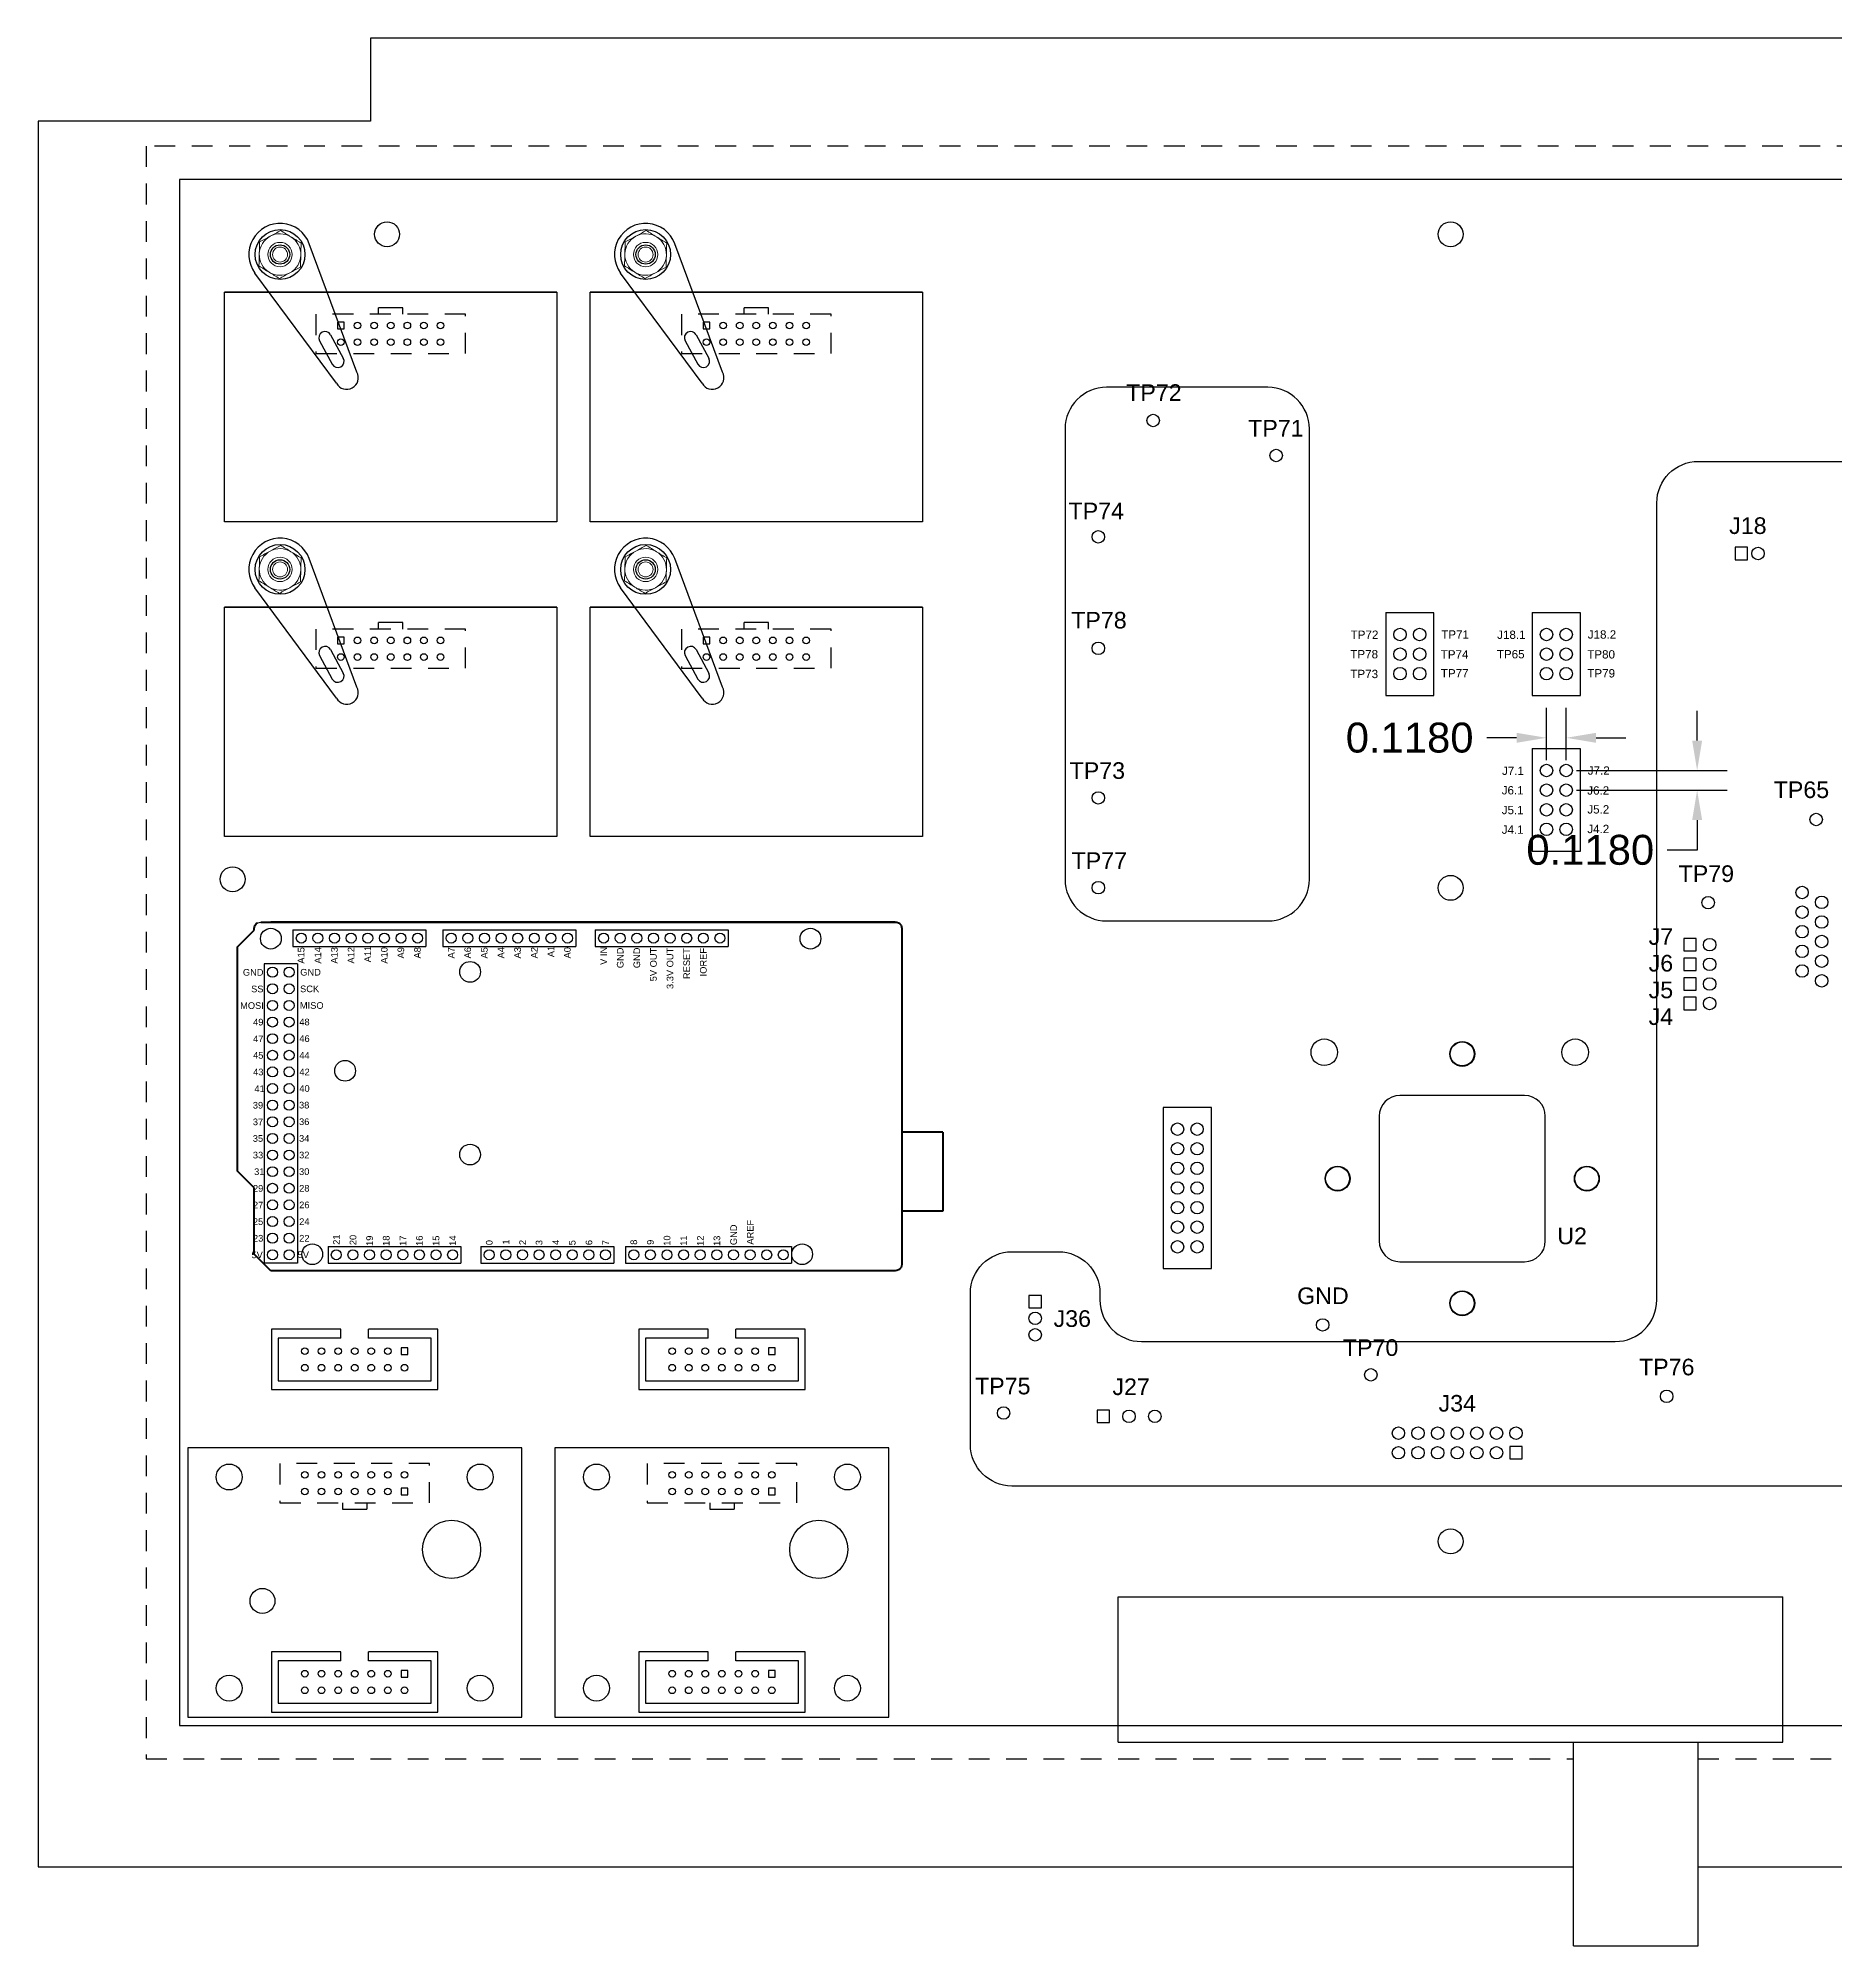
# Model space of a CAD drawing. Header units: inches. Extents: x 0.8 to 17.8, y 0.5 to 11.9.
# Drawn here: x 0.78 to 11.59, y 0.47 to 11.94 of the extents above; entities that cross this region are included whole.
import ezdxf

# ---------------------------------------------------------------- set-up
doc = ezdxf.new("R2010")
doc.units = ezdxf.units.IN
doc.header["$LTSCALE"] = 0.5
doc.header["$MEASUREMENT"] = 0
doc.linetypes.add('DASHED2', pattern=[0.375, 0.25, -0.125])
doc.linetypes.add('SLD-Solid', pattern=[0])
for name, color, linetype in [('1569', 3, 'Continuous'), ('1603', 4, 'Continuous'), ('Arduino', 2, 'Continuous'), ('Clamp', 4, 'Continuous'), ('Nail Deck', 31, 'Continuous'), ('PCB', 2, 'Continuous')]:
    doc.layers.add(name, color=color, linetype=linetype)
doc.styles.get("Standard").update_dxf_attribs({"font": 'arial.ttf'})
doc.dimstyles.get("Standard").update_dxf_attribs({"dimtxt": 0.18, "dimasz": 0.18, "dimexe": 0.18, "dimexo": 0.0625, "dimgap": 0.09, "dimtad": 0, "dimtih": 1, "dimtoh": 1, "dimdec": 4, "dimzin": 0, "dimdsep": 46, "dimtxsty": 'Standard', "dimcen": 0.09, "dimadec": 0, "dimazin": 0, "dimtfac": 1, "dimtdec": 4, "dimtofl": 0, "dimtmove": 0, "dimatfit": 3, "dimfxl": 1, "dimtolj": 1, "dimtzin": 0, "dimarcsym": 0})

# ---------------------------------------------------------------- blocks, each defined once
blk = doc.blocks.new('*D1')
at = {"layer": 'Defpoints', "color": 0, "transparency": 16777216}
for p in [(9.972, 7.537), (9.972, 7.419), (10.76, 7.419)]:
    blk.add_point(p, dxfattribs=at)
at = {"layer": 'PCB', "color": 0, "lineweight": -2, "transparency": 16777216}
for p, q in [((10.76, 7.717), (10.76, 7.897)), ((10.034, 7.537), (10.94, 7.537)), ((10.034, 7.419), (10.94, 7.419)), ((10.76, 7.239), (10.76, 7.059)), ((10.76, 7.059), (10.58, 7.059))]:
    blk.add_line(p, q, dxfattribs=at)
at = {"layer": 'PCB', "color": 0, "transparency": 16777216}
for points in [[(10.73, 7.717), (10.79, 7.717), (10.76, 7.537)], [(10.73, 7.239), (10.79, 7.239), (10.76, 7.419)]]:
    blk.add_solid(points, dxfattribs=at)
at = {"layer": 'PCB', "color": 0, "transparency": 16777216, "insert": (10.117, 7.059), "char_height": 0.18, "attachment_point": 5}
blk.add_mtext('\\A1;0.1180', dxfattribs=at)
blk = doc.blocks.new('*D2')
at = {"layer": 'Defpoints', "color": 0, "transparency": 16777216}
for p in [(9.854, 7.734), (9.854, 7.537), (9.972, 7.537)]:
    blk.add_point(p, dxfattribs=at)
at = {"layer": 'PCB', "color": 0, "lineweight": -2, "transparency": 16777216}
for p, q in [((9.854, 7.599), (9.854, 7.914)), ((9.972, 7.599), (9.972, 7.914)), ((9.674, 7.734), (9.494, 7.734)), ((10.152, 7.734), (10.332, 7.734))]:
    blk.add_line(p, q, dxfattribs=at)
at = {"layer": 'PCB', "color": 0, "transparency": 16777216}
for points in [[(9.674, 7.764), (9.674, 7.704), (9.854, 7.734)], [(10.152, 7.764), (10.152, 7.704), (9.972, 7.734)]]:
    blk.add_solid(points, dxfattribs=at)
at = {"layer": 'PCB', "color": 0, "transparency": 16777216, "insert": (9.03, 7.734), "char_height": 0.18, "attachment_point": 5}
blk.add_mtext('\\A1;0.1180', dxfattribs=at)

msp = doc.modelspace()

# ---------------------------------------------------------------- linework, layer by layer
at = {"layer": '1569'}
for p, q in [((3.89824, 10.4138), (1.89824, 10.4138)), ((1.89824, 9.0338), (1.89824, 10.4138)), ((1.89824, 10.4138), (3.89824, 10.4138)), ((3.89824, 10.4138), (3.89824, 9.0338)), ((6.09824, 10.4138), (4.09824, 10.4138)), ((4.09824, 9.0338), (4.09824, 10.4138)), ((4.09824, 10.4138), (6.09824, 10.4138)), ((6.09824, 10.4138), (6.09824, 9.0338)), ((3.89824, 9.0338), (1.89824, 9.0338)), ((6.09824, 9.0338), (4.09824, 9.0338)), ((3.89824, 8.51989), (1.89824, 8.51989)), ((1.89824, 7.13989), (1.89824, 8.51989)), ((1.89824, 8.51989), (3.89824, 8.51989)), ((3.89824, 8.51989), (3.89824, 7.13989)), ((6.09824, 8.51989), (4.09824, 8.51989)), ((4.09824, 7.13989), (4.09824, 8.51989)), ((4.09824, 8.51989), (6.09824, 8.51989)), ((6.09824, 8.51989), (6.09824, 7.13989)), ((3.89824, 7.13989), (1.89824, 7.13989)), ((6.09824, 7.13989), (4.09824, 7.13989))]:
    msp.add_line(p, q, dxfattribs=at)
at = {"layer": '1603'}
for p, q in [((3.68639, 3.46244), (1.67639, 3.46244)), ((1.67639, 3.46244), (1.67639, 1.84244)), ((3.68639, 1.84244), (3.68639, 3.46244)), ((5.89639, 3.46244), (3.88639, 3.46244)), ((3.88639, 3.46244), (3.88639, 1.84244)), ((5.89639, 1.84244), (5.89639, 3.46244)), ((2.59839, 2.23544), (2.18139, 2.23544)), ((2.18139, 2.23544), (2.18139, 1.87344)), ((2.59839, 2.18244), (2.22139, 2.18244)), ((2.22139, 2.18244), (2.22139, 1.92644)), ((2.59839, 2.18244), (2.59839, 2.23544)), ((2.76439, 2.18244), (2.76439, 2.23544)), ((3.18139, 2.23544), (2.76439, 2.23544)), ((3.14139, 2.18244), (2.76439, 2.18244)), ((3.14139, 1.92644), (3.14139, 2.18244)), ((3.18139, 1.87344), (3.18139, 2.23544)), ((4.80839, 2.23544), (4.39139, 2.23544)), ((4.39139, 2.23544), (4.39139, 1.87344)), ((4.80839, 2.18244), (4.43139, 2.18244)), ((4.43139, 2.18244), (4.43139, 1.92644)), ((4.80839, 2.18244), (4.80839, 2.23544)), ((4.97439, 2.18244), (4.97439, 2.23544)), ((5.39139, 2.23544), (4.97439, 2.23544)), ((5.35139, 2.18244), (4.97439, 2.18244)), ((5.35139, 1.92644), (5.35139, 2.18244)), ((5.39139, 1.87344), (5.39139, 2.23544)), ((2.96139, 2.12444), (2.96139, 2.08444)), ((3.00139, 2.12444), (2.96139, 2.12444)), ((2.96139, 2.08444), (3.00139, 2.08444)), ((3.00139, 2.08444), (3.00139, 2.12444)), ((5.17139, 2.12444), (5.17139, 2.08444)), ((5.21139, 2.12444), (5.17139, 2.12444)), ((5.17139, 2.08444), (5.21139, 2.08444)), ((5.21139, 2.08444), (5.21139, 2.12444)), ((1.67639, 1.84244), (3.68639, 1.84244)), ((2.18139, 1.87344), (3.18139, 1.87344)), ((2.22139, 1.92644), (3.14139, 1.92644)), ((3.88639, 1.84244), (5.89639, 1.84244)), ((4.39139, 1.87344), (5.39139, 1.87344)), ((4.43139, 1.92644), (5.35139, 1.92644))]:
    msp.add_line(p, q, dxfattribs=at)
for centre in [(2.38139, 2.10444), (2.48139, 2.10444), (2.58139, 2.10444), (2.68139, 2.10444), (2.78139, 2.10444), (2.88139, 2.10444), (4.59139, 2.10444), (4.69139, 2.10444), (4.79139, 2.10444), (4.89139, 2.10444), (4.99139, 2.10444), (5.09139, 2.10444), (2.38139, 2.00444), (2.48139, 2.00444), (2.58139, 2.00444), (2.68139, 2.00444), (2.78139, 2.00444), (2.88139, 2.00444), (2.98139, 2.00444), (4.59139, 2.00444), (4.69139, 2.00444), (4.79139, 2.00444), (4.89139, 2.00444), (4.99139, 2.00444), (5.09139, 2.00444), (5.19139, 2.00444)]:
    msp.add_circle(centre, 0.02, dxfattribs=at)
at = {"layer": 'Arduino', "color": 254, "true_color": 0xddb3d4}
for p, q in [((2.09625, 6.62099), (2.11624, 6.62599)), ((2.31003, 6.57928), (2.31003, 6.47928)), ((2.31003, 6.57928), (2.31003, 6.47928)), ((2.31003, 6.57928), (3.11003, 6.57928)), ((3.11003, 6.57928), (3.11003, 6.47928)), ((3.21253, 6.57928), (3.21253, 6.47928)), ((3.21253, 6.57928), (3.21253, 6.47928)), ((3.21253, 6.57928), (4.01253, 6.57928)), ((4.01253, 6.57928), (4.01253, 6.47928)), ((4.12953, 6.57928), (4.12953, 6.47928)), ((4.12953, 6.57928), (4.92953, 6.57928)), ((4.92953, 6.57928), (4.92953, 6.47928)), ((2.31003, 6.47928), (3.11003, 6.47928)), ((3.21253, 6.47928), (4.01253, 6.47928)), ((4.12953, 6.47928), (4.92953, 6.47928)), ((2.33682, 6.37428), (2.13682, 6.37428)), ((2.13682, 6.37428), (2.13682, 4.57428)), ((2.33682, 6.37428), (2.33682, 4.57428)), ((2.13682, 4.67428), (2.13682, 4.57428)), ((2.52082, 4.67428), (2.52082, 4.57428)), ((2.52082, 4.67428), (3.32082, 4.67428)), ((3.32082, 4.67428), (3.32082, 4.57428)), ((3.44082, 4.67428), (3.44082, 4.57428)), ((3.44082, 4.67428), (4.24082, 4.67428)), ((4.24082, 4.67428), (4.24082, 4.57428)), ((4.31082, 4.67428), (5.31082, 4.67428)), ((4.31082, 4.67428), (4.31082, 4.57428)), ((5.31082, 4.67428), (5.31082, 4.57428)), ((2.33682, 4.57428), (2.13682, 4.57428)), ((2.52082, 4.57428), (3.32082, 4.57428)), ((3.44082, 4.57428), (4.24082, 4.57428)), ((4.31082, 4.57428), (5.31082, 4.57428))]:
    msp.add_line(p, q, dxfattribs=at)
at = {"layer": 'Arduino', "color": 254, "lineweight": 158, "true_color": 0xddb3d4}
for points in [[(1.97712, 6.47604), (2.07709, 6.57601)], [(2.07709, 6.58684), (2.07792, 6.59683)], [(2.07709, 6.57601), (2.07709, 6.58684)], [(2.07792, 6.59683), (2.08208, 6.606)], [(2.08208, 6.606), (2.08792, 6.61433)], [(2.08792, 6.61433), (2.09625, 6.62099)], [(2.11624, 6.62599), (5.93488, 6.62599)], [(5.93488, 6.62599), (2.17705, 6.62599)], [(5.93488, 6.62599), (5.94488, 6.62432)], [(5.94488, 6.62432), (5.95404, 6.62099)], [(5.95404, 6.62099), (5.96237, 6.61433)], [(5.96237, 6.61433), (5.96904, 6.606)], [(5.96904, 6.606), (5.97237, 6.59683)], [(5.97237, 6.59683), (5.97403, 6.58684)], [(5.97403, 6.58684), (5.97403, 4.88757)], [(1.97712, 5.12736), (1.97712, 6.47604)], [(6.22103, 5.36257), (5.97403, 5.36257)], [(6.22103, 5.36257), (6.22103, 4.88757)], [(2.07709, 5.02739), (1.97712, 5.12736)], [(2.07709, 4.62753), (2.07709, 5.02739)], [(5.97403, 4.88757), (5.97403, 4.56756)], [(6.22103, 4.88757), (5.97403, 4.88757)], [(2.17705, 4.52757), (2.07709, 4.62753)], [(5.93488, 4.52757), (2.17705, 4.52757)], [(5.94488, 4.52924), (5.93488, 4.52757)], [(5.95404, 4.5334), (5.94488, 4.52924)], [(5.96237, 4.53923), (5.95404, 4.5334)], [(5.96904, 4.54756), (5.96237, 4.53923)], [(5.97237, 4.55673), (5.96904, 4.54756)], [(5.97403, 4.56756), (5.97237, 4.55673)]]:
    msp.add_lwpolyline(points, dxfattribs=at)
at = {"layer": 'Arduino', "color": 254, "true_color": 0xddb3d4}
for centre, radius in [((2.17685, 6.52601), 0.0625), ((2.36003, 6.52928), 0.03), ((2.46003, 6.52928), 0.03), ((2.56003, 6.52928), 0.03), ((2.66003, 6.52928), 0.03), ((2.76003, 6.52928), 0.03), ((2.86003, 6.52928), 0.03), ((2.96003, 6.52928), 0.03), ((3.06003, 6.52928), 0.03), ((3.26253, 6.52928), 0.03), ((3.36253, 6.52928), 0.03), ((3.46253, 6.52928), 0.03), ((3.56253, 6.52928), 0.03), ((3.66253, 6.52928), 0.03), ((3.76253, 6.52928), 0.03), ((3.86253, 6.52928), 0.03), ((3.96253, 6.52928), 0.03), ((4.17953, 6.52928), 0.03), ((4.27953, 6.52928), 0.03), ((4.37953, 6.52928), 0.03), ((4.47953, 6.52928), 0.03), ((4.57953, 6.52928), 0.03), ((4.67953, 6.52928), 0.03), ((4.77953, 6.52928), 0.03), ((4.87953, 6.52928), 0.03), ((5.42417, 6.52577), 0.0625), ((2.18682, 6.32428), 0.03), ((2.28682, 6.32428), 0.03), ((3.37596, 6.32602), 0.0625), ((2.18682, 6.22428), 0.03), ((2.28682, 6.22428), 0.03), ((2.18682, 6.12428), 0.03), ((2.28682, 6.12428), 0.03), ((2.18682, 6.02428), 0.03), ((2.28682, 6.02428), 0.03), ((2.18682, 5.92428), 0.03), ((2.18682, 5.82428), 0.03), ((2.28682, 5.92428), 0.03), ((2.28682, 5.82428), 0.03), ((2.18682, 5.72428), 0.03), ((2.28682, 5.72428), 0.03), ((2.6239, 5.73112), 0.0625), ((2.18682, 5.62428), 0.03), ((2.28682, 5.62428), 0.03), ((2.18682, 5.52428), 0.03), ((2.28682, 5.52428), 0.03), ((2.18682, 5.42428), 0.03), ((2.28682, 5.42428), 0.03), ((2.18682, 5.32428), 0.03), ((2.28682, 5.32428), 0.03), ((3.37579, 5.227), 0.0625), ((2.18682, 5.22428), 0.03), ((2.28682, 5.22428), 0.03), ((2.18682, 5.12428), 0.03), ((2.18682, 5.02428), 0.03), ((2.28682, 5.12428), 0.03), ((2.28682, 5.02428), 0.03), ((2.18682, 4.92428), 0.03), ((2.28682, 4.92428), 0.03), ((2.18682, 4.82428), 0.03), ((2.28682, 4.82428), 0.03), ((2.18682, 4.72428), 0.03), ((2.28682, 4.72428), 0.03), ((2.18682, 4.62428), 0.03), ((2.28682, 4.62428), 0.03), ((2.42613, 4.62734), 0.0625), ((2.57082, 4.62428), 0.03), ((2.67082, 4.62428), 0.03), ((2.77082, 4.62428), 0.03), ((2.87082, 4.62428), 0.03), ((2.97082, 4.62428), 0.03), ((3.07082, 4.62428), 0.03), ((3.17082, 4.62428), 0.03), ((3.27082, 4.62428), 0.03), ((3.49082, 4.62428), 0.03), ((3.59082, 4.62428), 0.03), ((3.69082, 4.62428), 0.03), ((3.79082, 4.62428), 0.03), ((3.89082, 4.62428), 0.03), ((3.99082, 4.62428), 0.03), ((4.09082, 4.62428), 0.03), ((4.19082, 4.62428), 0.03), ((4.36082, 4.62428), 0.03), ((4.46082, 4.62428), 0.03), ((4.56082, 4.62428), 0.03), ((4.66082, 4.62428), 0.03), ((4.76082, 4.62428), 0.03), ((4.86082, 4.62428), 0.03), ((4.96082, 4.62428), 0.03), ((5.06082, 4.62428), 0.03), ((5.16082, 4.62428), 0.03), ((5.26082, 4.62428), 0.03), ((5.37412, 4.6274), 0.0625)]:
    msp.add_circle(centre, radius, dxfattribs=at)
at = {"layer": 'Clamp'}
for p, q in [((2.69493, 9.93339), (2.40792, 10.70616)), ((4.89493, 9.93339), (4.60792, 10.70616)), ((2.57182, 9.86671), (2.08143, 10.52934)), ((4.77182, 9.86671), (4.28143, 10.52934)), ((2.46995, 10.12201), (2.54615, 9.98132)), ((2.53678, 10.1582), (2.61298, 10.01751)), ((4.66995, 10.12201), (4.74615, 9.98132)), ((4.73678, 10.1582), (4.81298, 10.01751)), ((2.69493, 8.03947), (2.40792, 8.81224)), ((4.89493, 8.03947), (4.60792, 8.81224)), ((2.57182, 7.9728), (2.08143, 8.63542)), ((4.77182, 7.9728), (4.28143, 8.63542)), ((2.53678, 8.26429), (2.61298, 8.1236)), ((4.73678, 8.26429), (4.81298, 8.1236)), ((2.46995, 8.22809), (2.54615, 8.0874)), ((4.66995, 8.22809), (4.74615, 8.0874))]:
    msp.add_line(p, q, dxfattribs=at)
for centre in [(2.23215, 10.64088), (4.43215, 10.64088), (2.23215, 8.74696), (4.43215, 8.74696)]:
    msp.add_circle(centre, 0.15, dxfattribs=at)
at = {"layer": 'Clamp', "linetype": 'SLD-Solid', "lineweight": 0}
for centre, radius in [((2.23215, 10.64088), 0.07337), ((2.23215, 10.64088), 0.04518), ((4.43215, 10.64088), 0.07337), ((4.43215, 10.64088), 0.04518), ((2.23215, 8.74696), 0.07337), ((2.23215, 8.74696), 0.04518), ((4.43215, 8.74696), 0.07337), ((4.43215, 8.74696), 0.04518)]:
    msp.add_circle(centre, radius, dxfattribs=at)
at = {"layer": 'Clamp'}
for centre, radius, start, end in [((2.23215, 10.64088), 0.1875, 20.375188, 216.504157), ((4.43215, 10.64088), 0.1875, 20.375188, 216.504157), ((2.50336, 10.1401), 0.038, 28.439672, 208.439672), ((4.70336, 10.1401), 0.038, 28.439672, 208.439672), ((2.57956, 9.99941), 0.038, 208.439672, 28.439672), ((4.77956, 9.99941), 0.038, 208.439672, 28.439672), ((2.63338, 9.90005), 0.07, 208.439672, 28.439672), ((4.83338, 9.90005), 0.07, 208.439672, 28.439672), ((2.23215, 8.74696), 0.1875, 20.375188, 216.504157), ((4.43215, 8.74696), 0.1875, 20.375188, 216.504157), ((2.50336, 8.24619), 0.038, 28.439672, 208.439672), ((4.70336, 8.24619), 0.038, 28.439672, 208.439672), ((2.57956, 8.1055), 0.038, 208.439672, 28.439672), ((2.63338, 8.00614), 0.07, 208.439672, 28.439672), ((4.77956, 8.1055), 0.038, 208.439672, 28.439672), ((4.83338, 8.00614), 0.07, 208.439672, 28.439672)]:
    msp.add_arc(centre, radius, start, end, dxfattribs=at)
at = {"layer": 'Clamp', "linetype": 'SLD-Solid', "lineweight": 0}
for centre, start, end in [((2.23215, 10.64088), 118.439672, 178.439672), ((2.23215, 10.64088), 58.439672, 118.439672), ((2.23215, 10.64088), 358.439672, 58.439672), ((4.43215, 10.64088), 118.439672, 178.439672), ((4.43215, 10.64088), 58.439672, 118.439672), ((4.43215, 10.64088), 358.439672, 58.439672), ((2.23215, 10.64088), 178.439672, 238.439672), ((2.23215, 10.64088), 298.439672, 358.439672), ((4.43215, 10.64088), 178.439672, 238.439672), ((4.43215, 10.64088), 298.439672, 358.439672), ((2.23215, 10.64088), 238.439672, 298.439672), ((4.43215, 10.64088), 238.439672, 298.439672), ((2.23215, 8.74696), 118.439672, 178.439672), ((2.23215, 8.74696), 58.439672, 118.439672), ((2.23215, 8.74696), 358.439672, 58.439672), ((4.43215, 8.74696), 118.439672, 178.439672), ((4.43215, 8.74696), 58.439672, 118.439672), ((4.43215, 8.74696), 358.439672, 58.439672), ((2.23215, 8.74696), 178.439672, 238.439672), ((2.23215, 8.74696), 298.439672, 358.439672), ((4.43215, 8.74696), 178.439672, 238.439672), ((4.43215, 8.74696), 298.439672, 358.439672), ((2.23215, 8.74696), 238.439672, 298.439672), ((4.43215, 8.74696), 238.439672, 298.439672)]:
    msp.add_arc(centre, 0.125, start, end, dxfattribs=at)
for points in [[(2.1072, 10.64428), (2.10752, 10.6563), (2.10785, 10.66839), (2.10851, 10.69258), (2.10884, 10.70454), (2.10916, 10.71642)], [(2.17262, 10.75079), (2.16201, 10.74504), (2.15138, 10.73929), (2.1301, 10.72776), (2.11953, 10.72204), (2.10916, 10.71642)], [(2.23608, 10.78516), (2.22565, 10.77951), (2.21503, 10.77376), (2.19384, 10.76229), (2.18324, 10.75654), (2.17262, 10.75079)], [(2.29757, 10.74739), (2.30782, 10.7411), (2.31812, 10.73476), (2.33874, 10.7221), (2.34894, 10.71583), (2.35907, 10.70961)], [(4.3072, 10.64428), (4.30752, 10.6563), (4.30785, 10.66839), (4.30851, 10.69258), (4.30884, 10.70454), (4.30916, 10.71642)], [(4.37262, 10.75079), (4.36201, 10.74504), (4.35138, 10.73929), (4.3301, 10.72776), (4.31953, 10.72204), (4.30916, 10.71642)], [(4.43608, 10.78516), (4.42565, 10.77951), (4.41503, 10.77376), (4.39384, 10.76229), (4.38324, 10.75654), (4.37262, 10.75079)], [(4.49757, 10.74739), (4.50782, 10.7411), (4.51812, 10.73476), (4.53874, 10.7221), (4.54894, 10.71583), (4.55907, 10.70961)], [(2.16672, 10.53437), (2.15648, 10.54066), (2.14617, 10.54699), (2.12555, 10.55965), (2.11535, 10.56592), (2.10523, 10.57214)], [(2.35514, 10.56533), (2.3447, 10.55968), (2.33409, 10.55393), (2.3129, 10.54246), (2.3023, 10.53671), (2.29168, 10.53096)], [(2.3571, 10.63747), (2.35678, 10.62546), (2.35645, 10.61336), (2.35579, 10.58917), (2.35546, 10.57721), (2.35514, 10.56533)], [(4.36672, 10.53437), (4.35648, 10.54066), (4.34617, 10.54699), (4.32555, 10.55965), (4.31535, 10.56592), (4.30523, 10.57214)], [(4.55514, 10.56533), (4.5447, 10.55968), (4.53409, 10.55393), (4.5129, 10.54246), (4.5023, 10.53671), (4.49168, 10.53096)], [(4.5571, 10.63747), (4.55678, 10.62546), (4.55645, 10.61336), (4.55579, 10.58917), (4.55546, 10.57721), (4.55514, 10.56533)], [(2.29168, 10.53096), (2.28106, 10.52521), (2.27044, 10.51946), (2.24916, 10.50793), (2.23859, 10.50221), (2.22822, 10.49659)], [(4.49168, 10.53096), (4.48106, 10.52521), (4.47044, 10.51946), (4.44916, 10.50793), (4.43859, 10.50221), (4.42822, 10.49659)], [(2.17262, 8.85688), (2.16201, 8.85113), (2.15138, 8.84537), (2.1301, 8.83385), (2.11953, 8.82813), (2.10916, 8.82251)], [(2.23608, 8.89125), (2.22565, 8.8856), (2.21503, 8.87985), (2.19384, 8.86837), (2.18324, 8.86263), (2.17262, 8.85688)], [(2.29757, 8.85347), (2.30782, 8.84718), (2.31812, 8.84085), (2.33874, 8.82819), (2.34894, 8.82192), (2.35907, 8.8157)], [(4.37262, 8.85688), (4.36201, 8.85113), (4.35138, 8.84537), (4.3301, 8.83385), (4.31953, 8.82813), (4.30916, 8.82251)], [(4.43608, 8.89125), (4.42565, 8.8856), (4.41503, 8.87985), (4.39384, 8.86837), (4.38324, 8.86263), (4.37262, 8.85688)], [(4.49757, 8.85347), (4.50782, 8.84718), (4.51812, 8.84085), (4.53874, 8.82819), (4.54894, 8.82192), (4.55907, 8.8157)], [(2.1072, 8.75037), (2.10752, 8.76238), (2.10785, 8.77448), (2.10851, 8.79867), (2.10884, 8.81063), (2.10916, 8.82251)], [(2.3571, 8.74356), (2.35678, 8.73154), (2.35645, 8.71945), (2.35579, 8.69526), (2.35546, 8.6833), (2.35514, 8.67142)], [(4.3072, 8.75037), (4.30752, 8.76238), (4.30785, 8.77448), (4.30851, 8.79867), (4.30884, 8.81063), (4.30916, 8.82251)], [(4.5571, 8.74356), (4.55678, 8.73154), (4.55645, 8.71945), (4.55579, 8.69526), (4.55546, 8.6833), (4.55514, 8.67142)], [(2.16672, 8.64045), (2.15648, 8.64674), (2.14617, 8.65308), (2.12555, 8.66574), (2.11535, 8.67201), (2.10523, 8.67823)], [(2.29168, 8.63705), (2.28106, 8.6313), (2.27044, 8.62555), (2.24916, 8.61402), (2.23859, 8.6083), (2.22822, 8.60268)], [(2.35514, 8.67142), (2.3447, 8.66577), (2.33409, 8.66002), (2.3129, 8.64854), (2.3023, 8.6428), (2.29168, 8.63705)], [(4.36672, 8.64045), (4.35648, 8.64674), (4.34617, 8.65308), (4.32555, 8.66574), (4.31535, 8.67201), (4.30523, 8.67823)], [(4.49168, 8.63705), (4.48106, 8.6313), (4.47044, 8.62555), (4.44916, 8.61402), (4.43859, 8.6083), (4.42822, 8.60268)], [(4.55514, 8.67142), (4.5447, 8.66577), (4.53409, 8.66002), (4.5129, 8.64854), (4.5023, 8.6428), (4.49168, 8.63705)]]:
    msp.add_open_spline(points, degree=3, knots=[0, 0, 0, 0, 0.5, 0.5, 1, 1, 1, 1], dxfattribs=at)
for points in [[(2.23608, 10.78516), (2.25643, 10.77266), (2.27691, 10.76008), (2.29757, 10.74739)], [(2.35907, 10.70961), (2.35842, 10.68574), (2.35776, 10.66172), (2.3571, 10.63747)], [(4.43608, 10.78516), (4.45643, 10.77266), (4.47691, 10.76008), (4.49757, 10.74739)], [(4.55907, 10.70961), (4.55842, 10.68574), (4.55776, 10.66172), (4.5571, 10.63747)], [(2.10523, 10.57214), (2.10588, 10.59602), (2.10653, 10.62004), (2.1072, 10.64428)], [(4.30523, 10.57214), (4.30588, 10.59602), (4.30653, 10.62004), (4.3072, 10.64428)], [(2.22822, 10.49659), (2.20786, 10.5091), (2.18739, 10.52167), (2.16672, 10.53437)], [(4.42822, 10.49659), (4.40786, 10.5091), (4.38739, 10.52167), (4.36672, 10.53437)], [(2.23608, 8.89125), (2.25643, 8.87875), (2.27691, 8.86617), (2.29757, 8.85347)], [(4.43608, 8.89125), (4.45643, 8.87875), (4.47691, 8.86617), (4.49757, 8.85347)], [(2.10523, 8.67823), (2.10588, 8.7021), (2.10653, 8.72612), (2.1072, 8.75037)], [(2.35907, 8.8157), (2.35842, 8.79182), (2.35776, 8.7678), (2.3571, 8.74356)], [(4.30523, 8.67823), (4.30588, 8.7021), (4.30653, 8.72612), (4.3072, 8.75037)], [(4.55907, 8.8157), (4.55842, 8.79182), (4.55776, 8.7678), (4.5571, 8.74356)], [(2.22822, 8.60268), (2.20786, 8.61518), (2.18739, 8.62776), (2.16672, 8.64045)], [(4.42822, 8.60268), (4.40786, 8.61518), (4.38739, 8.62776), (4.36672, 8.64045)]]:
    msp.add_open_spline(points, degree=3, dxfattribs=at)
at = {"layer": 'Nail Deck'}
for p, q in [((15.77639, 11.94244), (2.77639, 11.94244)), ((2.77639, 11.94244), (2.77639, 11.44244)), ((0.77639, 11.44244), (0.77639, 0.94244)), ((2.77639, 11.44244), (0.77639, 11.44244)), ((10.98889, 8.87994), (10.98889, 8.80494)), ((11.06389, 8.87994), (10.98889, 8.87994)), ((11.06389, 8.80494), (11.06389, 8.87994)), ((10.98889, 8.80494), (11.06389, 8.80494)), ((10.67989, 6.52694), (10.67989, 6.45194)), ((10.75489, 6.52694), (10.67989, 6.52694)), ((10.67989, 6.45194), (10.75489, 6.45194)), ((10.75489, 6.45194), (10.75489, 6.52694)), ((10.67989, 6.40894), (10.67989, 6.33394)), ((10.75489, 6.40894), (10.67989, 6.40894)), ((10.67989, 6.33394), (10.75489, 6.33394)), ((10.75489, 6.33394), (10.75489, 6.40894)), ((10.67989, 6.29094), (10.67989, 6.21594)), ((10.75489, 6.29094), (10.67989, 6.29094)), ((10.67989, 6.21594), (10.75489, 6.21594)), ((10.75489, 6.21594), (10.75489, 6.29094)), ((10.67989, 6.17294), (10.67989, 6.09794)), ((10.75489, 6.17294), (10.67989, 6.17294)), ((10.67989, 6.09794), (10.75489, 6.09794)), ((10.75489, 6.09794), (10.75489, 6.17294)), ((9.72139, 5.58244), (8.97139, 5.58244)), ((8.84639, 5.45744), (8.84639, 4.70744)), ((9.84639, 4.70744), (9.84639, 5.45744)), ((8.97139, 4.58244), (9.72139, 4.58244)), ((6.73889, 4.37994), (6.73889, 4.30494)), ((6.81389, 4.37994), (6.73889, 4.37994)), ((6.81389, 4.30494), (6.81389, 4.37994)), ((6.73889, 4.30494), (6.81389, 4.30494)), ((7.14889, 3.68994), (7.14889, 3.61494)), ((7.22389, 3.68994), (7.14889, 3.68994)), ((7.22389, 3.61494), (7.22389, 3.68994)), ((7.14889, 3.61494), (7.22389, 3.61494)), ((9.63289, 3.47094), (9.63289, 3.39594)), ((9.70789, 3.47094), (9.63289, 3.47094)), ((9.70789, 3.39594), (9.70789, 3.47094)), ((9.63289, 3.39594), (9.70789, 3.39594)), ((7.27639, 1.69244), (7.27639, 2.56744)), ((7.27639, 2.56744), (11.27639, 2.56744)), ((11.27639, 1.69244), (11.27639, 2.56744)), ((7.27639, 1.69244), (11.27639, 1.69244)), ((10.01639, 0.46744), (10.01639, 1.69244)), ((10.76639, 0.46744), (10.76639, 1.69244)), ((0.77639, 0.94244), (10.01639, 0.94244)), ((10.76639, 0.94244), (17.77639, 0.94244)), ((10.01639, 0.46744), (10.76639, 0.46744))]:
    msp.add_line(p, q, dxfattribs=at)
at = {"layer": 'Nail Deck', "linetype": 'DASHED2'}
for p, q in [((17.12639, 11.29244), (1.42639, 11.29244)), ((1.42639, 11.29244), (1.42639, 1.59244)), ((1.42639, 1.59244), (10.01639, 1.59244)), ((10.76639, 1.59244), (17.12639, 1.59244))]:
    msp.add_line(p, q, dxfattribs=at)
at = {"layer": 'Nail Deck'}
for centre, radius in [((7.48639, 9.64244), 0.0375), ((8.22639, 9.43244), 0.0375), ((7.15639, 8.94244), 0.0375), ((11.12639, 8.84244), 0.0375), ((7.15639, 8.27244), 0.0375), ((7.15639, 7.37244), 0.0375), ((11.47639, 7.24244), 0.0375), ((7.15639, 6.83244), 0.0375), ((10.82639, 6.74244), 0.0375), ((11.39167, 6.80344), 0.0375), ((11.50967, 6.74444), 0.0375), ((11.39167, 6.68544), 0.0375), ((11.50967, 6.62644), 0.0375), ((11.39167, 6.56744), 0.0375), ((11.50967, 6.50844), 0.0375), ((10.83539, 6.48944), 0.0375), ((11.39167, 6.44944), 0.0375), ((11.50967, 6.39044), 0.0375), ((10.83539, 6.37144), 0.0375), ((11.39167, 6.33144), 0.0375), ((10.83539, 6.25344), 0.0375), ((11.50967, 6.27244), 0.0375), ((10.83539, 6.13544), 0.0375), ((8.51639, 5.84244), 0.08), ((9.34639, 5.83244), 0.072), ((10.02639, 5.84244), 0.08), ((8.59639, 5.08244), 0.072), ((10.09639, 5.08244), 0.072), ((9.34639, 4.33244), 0.072), ((6.77639, 4.24244), 0.0375), ((6.77639, 4.14244), 0.0375), ((8.50639, 4.20244), 0.0375), ((8.79639, 3.90244), 0.0375), ((10.57639, 3.77244), 0.0375), ((6.58639, 3.67244), 0.0375), ((7.34139, 3.65244), 0.0375), ((7.49639, 3.65244), 0.0375), ((8.96239, 3.55144), 0.0375), ((9.08039, 3.55144), 0.0375), ((9.19839, 3.55144), 0.0375), ((9.31639, 3.55144), 0.0375), ((9.43439, 3.55144), 0.0375), ((9.55239, 3.55144), 0.0375), ((9.67039, 3.55144), 0.0375), ((8.96239, 3.43344), 0.0375), ((9.08039, 3.43344), 0.0375), ((9.19839, 3.43344), 0.0375), ((9.31639, 3.43344), 0.0375), ((9.43439, 3.43344), 0.0375), ((9.55239, 3.43344), 0.0375)]:
    msp.add_circle(centre, radius, dxfattribs=at)
for centre, start, end in [((8.97139, 5.45744), 90, 180), ((9.72139, 5.45744), 0, 90), ((8.97139, 4.70744), 180, 270), ((9.72139, 4.70744), 270, 0)]:
    msp.add_arc(centre, 0.125, start, end, dxfattribs=at)
at = {"layer": 'PCB'}
for p, q in [((16.92639, 11.09244), (1.62639, 11.09244)), ((1.62639, 11.09244), (1.62639, 1.79244)), ((2.57824, 10.2338), (2.57824, 10.1938)), ((2.61824, 10.2338), (2.57824, 10.2338)), ((2.61824, 10.1938), (2.61824, 10.2338)), ((2.97124, 10.3208), (2.82524, 10.3208)), ((2.82524, 10.2818), (2.82524, 10.3208)), ((2.97124, 10.2818), (2.97124, 10.3208)), ((4.77824, 10.2338), (4.77824, 10.1938)), ((4.81824, 10.2338), (4.77824, 10.2338)), ((4.81824, 10.1938), (4.81824, 10.2338)), ((5.17124, 10.3208), (5.02524, 10.3208)), ((5.02524, 10.2818), (5.02524, 10.3208)), ((5.17124, 10.2818), (5.17124, 10.3208)), ((2.57824, 10.1938), (2.61824, 10.1938)), ((4.77824, 10.1938), (4.81824, 10.1938)), ((2.97124, 8.42689), (2.82524, 8.42689)), ((2.82524, 8.38789), (2.82524, 8.42689)), ((2.97124, 8.38789), (2.97124, 8.42689)), ((5.17124, 8.42689), (5.02524, 8.42689)), ((5.02524, 8.38789), (5.02524, 8.42689)), ((5.17124, 8.38789), (5.17124, 8.42689)), ((8.88604, 8.48744), (8.88604, 7.98844)), ((9.17604, 8.48644), (8.88604, 8.48644)), ((9.17604, 7.98844), (9.17604, 8.48644)), ((9.76775, 8.48744), (9.76775, 7.98844)), ((10.05775, 8.48644), (9.76775, 8.48644)), ((10.05775, 7.98844), (10.05775, 8.48644)), ((2.57824, 8.33989), (2.57824, 8.29989)), ((2.61824, 8.33989), (2.57824, 8.33989)), ((2.57824, 8.29989), (2.61824, 8.29989)), ((2.61824, 8.29989), (2.61824, 8.33989)), ((4.77824, 8.33989), (4.77824, 8.29989)), ((4.81824, 8.33989), (4.77824, 8.33989)), ((4.77824, 8.29989), (4.81824, 8.29989)), ((4.81824, 8.29989), (4.81824, 8.33989)), ((8.88604, 7.98844), (9.17604, 7.98844)), ((9.76775, 7.98844), (10.05775, 7.98844)), ((9.76775, 7.66895), (9.76775, 7.05195)), ((10.05775, 7.66795), (9.76775, 7.66795)), ((10.05775, 7.05195), (10.05775, 7.66795)), ((9.76775, 7.05195), (10.05775, 7.05195)), ((7.83688, 5.51101), (7.54688, 5.51101)), ((7.54688, 5.51101), (7.54688, 4.54101)), ((7.83688, 4.54101), (7.83688, 5.51101)), ((7.54688, 4.54101), (7.83688, 4.54101)), ((2.59839, 4.176), (2.18139, 4.176)), ((2.18139, 4.176), (2.18139, 3.814)), ((2.59839, 4.123), (2.59839, 4.176)), ((2.76439, 4.123), (2.76439, 4.176)), ((3.18139, 4.176), (2.76439, 4.176)), ((3.18139, 3.814), (3.18139, 4.176)), ((4.80839, 4.176), (4.39139, 4.176)), ((4.39139, 4.176), (4.39139, 3.814)), ((4.80839, 4.123), (4.80839, 4.176)), ((4.97439, 4.123), (4.97439, 4.176)), ((5.39139, 4.176), (4.97439, 4.176)), ((5.39139, 3.814), (5.39139, 4.176)), ((2.59839, 4.123), (2.22139, 4.123)), ((2.22139, 4.123), (2.22139, 3.867)), ((3.14139, 4.123), (2.76439, 4.123)), ((2.96139, 4.065), (2.96139, 4.025)), ((3.00139, 4.065), (2.96139, 4.065)), ((2.96139, 4.025), (3.00139, 4.025)), ((3.00139, 4.025), (3.00139, 4.065)), ((3.14139, 3.867), (3.14139, 4.123)), ((4.80839, 4.123), (4.43139, 4.123)), ((4.43139, 4.123), (4.43139, 3.867)), ((5.35139, 4.123), (4.97439, 4.123)), ((5.17139, 4.065), (5.17139, 4.025)), ((5.21139, 4.065), (5.17139, 4.065)), ((5.17139, 4.025), (5.21139, 4.025)), ((5.21139, 4.025), (5.21139, 4.065)), ((5.35139, 3.867), (5.35139, 4.123)), ((2.18139, 3.814), (3.18139, 3.814)), ((2.22139, 3.867), (3.14139, 3.867)), ((4.39139, 3.814), (5.39139, 3.814)), ((4.43139, 3.867), (5.35139, 3.867)), ((2.96139, 3.22044), (2.96139, 3.18044)), ((3.00139, 3.22044), (2.96139, 3.22044)), ((3.00139, 3.18044), (3.00139, 3.22044)), ((5.17139, 3.22044), (5.17139, 3.18044)), ((5.21139, 3.22044), (5.17139, 3.22044)), ((5.21139, 3.18044), (5.21139, 3.22044)), ((2.60839, 3.13244), (2.60839, 3.09344)), ((2.75439, 3.13244), (2.75439, 3.09344)), ((2.96139, 3.18044), (3.00139, 3.18044)), ((4.81839, 3.13244), (4.81839, 3.09344)), ((4.96439, 3.13244), (4.96439, 3.09344)), ((5.17139, 3.18044), (5.21139, 3.18044)), ((2.60839, 3.09344), (2.75439, 3.09344)), ((4.81839, 3.09344), (4.96439, 3.09344)), ((1.62639, 1.79244), (7.07639, 1.79244)), ((7.07639, 1.79244), (16.92639, 1.79244))]:
    msp.add_line(p, q, dxfattribs=at)
at = {"layer": 'PCB', "linetype": 'DASHED2'}
for p, q in [((3.34824, 10.2818), (2.44824, 10.2818)), ((2.44824, 10.2818), (2.44824, 10.0458)), ((3.34824, 10.0458), (3.34824, 10.2818)), ((5.54824, 10.2818), (4.64824, 10.2818)), ((4.64824, 10.2818), (4.64824, 10.0458)), ((5.54824, 10.0458), (5.54824, 10.2818)), ((2.44824, 10.0458), (3.34824, 10.0458)), ((4.64824, 10.0458), (5.54824, 10.0458)), ((3.34824, 8.38789), (2.44824, 8.38789)), ((2.44824, 8.38789), (2.44824, 8.15189)), ((3.34824, 8.15189), (3.34824, 8.38789)), ((5.54824, 8.38789), (4.64824, 8.38789)), ((4.64824, 8.38789), (4.64824, 8.15189)), ((5.54824, 8.15189), (5.54824, 8.38789)), ((2.44824, 8.15189), (3.34824, 8.15189)), ((4.64824, 8.15189), (5.54824, 8.15189)), ((3.13139, 3.36844), (2.23139, 3.36844)), ((2.23139, 3.36844), (2.23139, 3.13244)), ((3.13139, 3.13244), (3.13139, 3.36844)), ((5.34139, 3.36844), (4.44139, 3.36844)), ((4.44139, 3.36844), (4.44139, 3.13244)), ((5.34139, 3.13244), (5.34139, 3.36844)), ((2.23139, 3.13244), (3.13139, 3.13244)), ((4.44139, 3.13244), (5.34139, 3.13244))]:
    msp.add_line(p, q, dxfattribs=at)
at = {"layer": 'PCB'}
for points in [[(6.95639, 9.59244), (6.95639, 6.88244, 0.41421356), (7.20639, 6.63244), (8.17639, 6.63244, 0.41421356), (8.42639, 6.88244), (8.42639, 9.59244, 0.41421356), (8.17639, 9.84244), (7.20639, 9.84244, 0.41421356)], [(6.63639, 3.23344, -0.41421356), (6.38639, 3.48344), (6.38639, 4.39244, -0.41421356), (6.63639, 4.64244), (6.91639, 4.64244, -0.41421356), (7.16639, 4.39244), (7.16639, 4.35244, 0.41421356), (7.41639, 4.10244), (10.26739, 4.10244, 0.41421356), (10.51739, 4.35244), (10.51739, 9.14644, -0.41421356), (10.76739, 9.39644), (12.04539, 9.39644, -0.41421356), (12.29539, 9.14644), (12.29539, 3.48344, -0.41421356), (12.04539, 3.23344)]]:
    msp.add_lwpolyline(points, format="xyb", close=True, dxfattribs=at)
for centre, radius in [((2.87639, 10.76244), 0.075), ((9.27639, 10.76244), 0.075), ((2.23215, 10.64088), 0.058), ((4.43215, 10.64088), 0.058), ((2.69824, 10.2138), 0.02), ((2.79824, 10.2138), 0.02), ((2.89824, 10.2138), 0.02), ((2.99824, 10.2138), 0.02), ((3.09824, 10.2138), 0.02), ((3.19824, 10.2138), 0.02), ((4.89824, 10.2138), 0.02), ((4.99824, 10.2138), 0.02), ((5.09824, 10.2138), 0.02), ((5.19824, 10.2138), 0.02), ((5.29824, 10.2138), 0.02), ((5.39824, 10.2138), 0.02), ((2.59824, 10.1138), 0.02), ((2.69824, 10.1138), 0.02), ((2.79824, 10.1138), 0.02), ((2.89824, 10.1138), 0.02), ((2.99824, 10.1138), 0.02), ((3.09824, 10.1138), 0.02), ((3.19824, 10.1138), 0.02), ((4.79824, 10.1138), 0.02), ((4.89824, 10.1138), 0.02), ((4.99824, 10.1138), 0.02), ((5.09824, 10.1138), 0.02), ((5.19824, 10.1138), 0.02), ((5.29824, 10.1138), 0.02), ((5.39824, 10.1138), 0.02), ((2.23215, 8.74696), 0.058), ((4.43215, 8.74696), 0.058), ((8.97204, 8.35544), 0.0375), ((9.09004, 8.35544), 0.0375), ((9.85375, 8.35544), 0.0375), ((9.97175, 8.35544), 0.0375), ((2.69824, 8.31989), 0.02), ((2.79824, 8.31989), 0.02), ((2.89824, 8.31989), 0.02), ((2.99824, 8.31989), 0.02), ((3.09824, 8.31989), 0.02), ((3.19824, 8.31989), 0.02), ((4.89824, 8.31989), 0.02), ((4.99824, 8.31989), 0.02), ((5.09824, 8.31989), 0.02), ((5.19824, 8.31989), 0.02), ((5.29824, 8.31989), 0.02), ((5.39824, 8.31989), 0.02), ((8.97204, 8.23744), 0.0375), ((9.09004, 8.23744), 0.0375), ((9.85375, 8.23744), 0.0375), ((9.97175, 8.23744), 0.0375), ((2.59824, 8.21989), 0.02), ((2.69824, 8.21989), 0.02), ((2.79824, 8.21989), 0.02), ((2.89824, 8.21989), 0.02), ((2.99824, 8.21989), 0.02), ((3.09824, 8.21989), 0.02), ((3.19824, 8.21989), 0.02), ((4.79824, 8.21989), 0.02), ((4.89824, 8.21989), 0.02), ((4.99824, 8.21989), 0.02), ((5.09824, 8.21989), 0.02), ((5.19824, 8.21989), 0.02), ((5.29824, 8.21989), 0.02), ((5.39824, 8.21989), 0.02), ((8.97204, 8.11944), 0.0375), ((9.09004, 8.11944), 0.0375), ((9.85375, 8.11944), 0.0375), ((9.97175, 8.11944), 0.0375), ((9.85375, 7.53695), 0.0375), ((9.97175, 7.53695), 0.0375), ((9.85375, 7.41895), 0.0375), ((9.97175, 7.41895), 0.0375), ((9.85375, 7.30095), 0.0375), ((9.97175, 7.30095), 0.0375), ((9.85375, 7.18295), 0.0375), ((9.97175, 7.18295), 0.0375), ((1.94646, 6.88294), 0.075), ((9.27639, 6.83144), 0.075), ((9.34639, 5.83244), 0.075), ((7.63288, 5.38001), 0.0375), ((7.75088, 5.38001), 0.0375), ((7.63288, 5.26201), 0.0375), ((7.75088, 5.26201), 0.0375), ((7.63288, 5.14401), 0.0375), ((7.75088, 5.14401), 0.0375), ((7.63288, 5.02601), 0.0375), ((7.75088, 5.02601), 0.0375), ((8.59639, 5.08244), 0.075), ((10.09639, 5.08244), 0.075), ((7.63288, 4.90801), 0.0375), ((7.75088, 4.90801), 0.0375), ((7.63288, 4.79001), 0.0375), ((7.75088, 4.79001), 0.0375), ((7.63288, 4.67201), 0.0375), ((7.75088, 4.67201), 0.0375), ((9.34639, 4.33244), 0.075), ((2.38139, 4.045), 0.02), ((2.48139, 4.045), 0.02), ((2.58139, 4.045), 0.02), ((2.68139, 4.045), 0.02), ((2.78139, 4.045), 0.02), ((2.88139, 4.045), 0.02), ((4.59139, 4.045), 0.02), ((4.69139, 4.045), 0.02), ((4.79139, 4.045), 0.02), ((4.89139, 4.045), 0.02), ((4.99139, 4.045), 0.02), ((5.09139, 4.045), 0.02), ((2.38139, 3.945), 0.02), ((2.48139, 3.945), 0.02), ((2.58139, 3.945), 0.02), ((2.68139, 3.945), 0.02), ((2.78139, 3.945), 0.02), ((2.88139, 3.945), 0.02), ((2.98139, 3.945), 0.02), ((4.59139, 3.945), 0.02), ((4.69139, 3.945), 0.02), ((4.79139, 3.945), 0.02), ((4.89139, 3.945), 0.02), ((4.99139, 3.945), 0.02), ((5.09139, 3.945), 0.02), ((5.19139, 3.945), 0.02), ((1.92639, 3.28744), 0.078), ((3.43639, 3.28744), 0.078), ((4.13639, 3.28744), 0.078), ((5.64639, 3.28744), 0.078), ((2.38139, 3.30044), 0.02), ((2.38139, 3.20044), 0.02), ((2.48139, 3.30044), 0.02), ((2.48139, 3.20044), 0.02), ((2.58139, 3.30044), 0.02), ((2.58139, 3.20044), 0.02), ((2.68139, 3.30044), 0.02), ((2.68139, 3.20044), 0.02), ((2.78139, 3.30044), 0.02), ((2.78139, 3.20044), 0.02), ((2.88139, 3.30044), 0.02), ((2.88139, 3.20044), 0.02), ((2.98139, 3.30044), 0.02), ((4.59139, 3.30044), 0.02), ((4.59139, 3.20044), 0.02), ((4.69139, 3.30044), 0.02), ((4.69139, 3.20044), 0.02), ((4.79139, 3.30044), 0.02), ((4.79139, 3.20044), 0.02), ((4.89139, 3.30044), 0.02), ((4.89139, 3.20044), 0.02), ((4.99139, 3.30044), 0.02), ((4.99139, 3.20044), 0.02), ((5.09139, 3.30044), 0.02), ((5.09139, 3.20044), 0.02), ((5.19139, 3.30044), 0.02), ((3.26439, 2.85244), 0.175), ((5.47439, 2.85244), 0.175), ((9.27639, 2.90044), 0.075), ((2.12639, 2.54244), 0.075), ((1.92639, 2.01744), 0.078), ((3.43639, 2.01744), 0.078), ((4.13639, 2.01744), 0.078), ((5.64639, 2.01744), 0.078)]:
    msp.add_circle(centre, radius, dxfattribs=at)

# ---------------------------------------------------------------- texts
at = {"layer": 'Arduino', "color": 254, "true_color": 0xddb3d4}
for s, p in [('A15', (2.37911, 6.37521)), ('A14', (2.47979, 6.37567)), ('A13', (2.57908, 6.37551)), ('A12', (2.67979, 6.37592)), ('A11', (2.77979, 6.38323)), ('A10', (2.87911, 6.37564)), ('A9', (2.97911, 6.4065)), ('A8', (3.07911, 6.4065)), ('A7', (3.28213, 6.40659)), ('A6', (3.38161, 6.40661)), ('A5', (3.48144, 6.40629)), ('A4', (3.58213, 6.40675)), ('A3', (3.68158, 6.40659)), ('A2', (3.78229, 6.40699)), ('A1', (3.88229, 6.41431)), ('A0', (3.98161, 6.40672)), ('V IN', (4.1991, 6.36798)), ('GND', (4.29913, 6.34814)), ('GND', (4.39913, 6.34814)), ('5V OUT', (4.49915, 6.26929)), ('3.3V OUT', (4.59913, 6.22266)), ('RESET', (4.69913, 6.28274)), ('IOREF', (4.79915, 6.29892)), ('AREF', (5.08154, 4.68519)), ('21', (2.5917, 4.68425)), ('20', (2.69102, 4.68232)), ('19', (2.79102, 4.67766)), ('18', (2.89102, 4.67766)), ('17', (2.9917, 4.67774)), ('16', (3.09102, 4.67777)), ('15', (3.19102, 4.67744)), ('14', (3.2917, 4.6779)), ('0', (3.51102, 4.68199)), ('1', (3.6117, 4.68581)), ('2', (3.7117, 4.68295)), ('3', (3.81099, 4.68183)), ('4', (3.91154, 4.68363)), ('5', (4.01031, 4.68155)), ('6', (4.11102, 4.6821)), ('7', (4.21102, 4.68153)), ('8', (4.38102, 4.68422)), ('9', (4.48102, 4.68416)), ('10', (4.58102, 4.67867)), ('11', (4.6817, 4.67814)), ('12', (4.7817, 4.67778)), ('13', (4.88099, 4.67737)), ('GND', (4.98154, 4.68224))]:
    msp.add_text(s, height=0.04, rotation=90, dxfattribs=at).set_placement(p)
for s, p in [('GND', (2.00846, 6.30325)), ('GND', (2.35366, 6.30386)), ('SS', (2.05798, 6.20325)), ('SCK', (2.35274, 6.20386)), ('MOSI', (1.99188, 6.10323)), ('MISO', (2.35148, 6.10384)), ('49', (2.07008, 6.00377)), ('48', (2.34802, 6.00438)), ('47', (2.07016, 5.90325)), ('46', (2.34813, 5.90438)), ('45', (2.06986, 5.80394)), ('43', (2.07016, 5.7038)), ('44', (2.34826, 5.80386)), ('42', (2.34851, 5.7037)), ('41', (2.07788, 5.60309)), ('40', (2.34824, 5.60438)), ('39', (2.06844, 5.5038)), ('38', (2.34638, 5.50441)), ('37', (2.06853, 5.4038)), ('36', (2.34649, 5.40441)), ('35', (2.06823, 5.3038)), ('34', (2.34663, 5.30441)), ('33', (2.06853, 5.2038)), ('32', (2.34687, 5.20441)), ('31', (2.07625, 5.1038)), ('30', (2.3466, 5.10441)), ('29', (2.06915, 5.00377)), ('27', (2.06923, 4.90309)), ('28', (2.34709, 5.00438)), ('26', (2.3472, 4.90438)), ('25', (2.06893, 4.80377)), ('24', (2.34734, 4.8037)), ('23', (2.06923, 4.7038)), ('22', (2.34758, 4.7037)), ('5V', (2.06026, 4.60394)), ('5V', (2.3382, 4.60455))]:
    msp.add_text(s, height=0.04, dxfattribs=at).set_placement(p)
at = {"layer": 'Nail Deck'}
for s, height, p in [('TP72', 0.1, (7.32394, 9.76043)), ('TP71', 0.1, (8.05814, 9.54606)), ('TP74', 0.1, (6.97703, 9.04845)), ('J18', 0.1, (10.95281, 8.96002)), ('TP78', 0.1, (6.99331, 8.3915)), ('TP72', 0.05, (8.67499, 8.32895)), ('TP71', 0.05, (9.22031, 8.33044)), ('J18.1', 0.05, (9.5567, 8.32895)), ('J18.2', 0.05, (10.10202, 8.33044)), ('TP78', 0.05, (8.67303, 8.21192)), ('TP65', 0.05, (9.55474, 8.21192)), ('TP74', 0.05, (9.21712, 8.2108)), ('TP80', 0.05, (10.09882, 8.2108)), ('TP79', 0.05, (10.09925, 8.09706)), ('TP73', 0.05, (8.67321, 8.09302)), ('TP77', 0.05, (9.21754, 8.09706)), ('TP73', 0.1, (6.98359, 7.48696)), ('J7.1', 0.05, (9.586, 7.51046)), ('J7.2', 0.05, (10.10202, 7.51195)), ('TP65', 0.1, (11.22078, 7.3716)), ('J6.1', 0.05, (9.58404, 7.39343)), ('J6.2', 0.05, (10.09882, 7.39231)), ('J5.1', 0.05, (9.58422, 7.27453)), ('J5.2', 0.05, (10.09925, 7.27857)), ('J4.1', 0.05, (9.58422, 7.15653)), ('J4.2', 0.05, (10.09925, 7.16057)), ('TP77', 0.1, (6.9953, 6.94544)), ('TP79', 0.1, (10.6485, 6.86675)), ('J7', 0.1, (10.46827, 6.48873)), ('J6', 0.1, (10.46827, 6.32809)), ('J5', 0.1, (10.46827, 6.16745)), ('J4', 0.1, (10.46827, 6.00681)), ('U2', 0.1, (9.91849, 4.68781)), ('GND', 0.1, (8.35308, 4.32758)), ('J36', 0.1, (6.88723, 4.19054)), ('TP70', 0.1, (8.62801, 4.01598)), ('TP76', 0.1, (10.41028, 3.89919)), ('TP75', 0.1, (6.4145, 3.78469)), ('J27', 0.1, (7.24139, 3.78039)), ('J34', 0.1, (9.2042, 3.68087))]:
    msp.add_text(s, height=height, dxfattribs=at).set_placement(p)

# ---------------------------------------------------------------- dimensions: what is measured, and where the dimension line sits
at = {"layer": 'PCB'}
dim = msp.add_linear_dim(base=(9.85375, 7.73425), p1=(9.97175, 7.53695), p2=(9.85375, 7.53695), dimstyle='Standard', dxfattribs=at)
dim.commit()
dim.dimension.update_dxf_attribs({"geometry": '*D2', "text_midpoint": (9.03042, 7.73425)})
dim = msp.add_linear_dim(base=(10.76029, 7.41895), p1=(9.97175, 7.53695), p2=(9.97175, 7.41895), angle=90, dimstyle='Standard', dxfattribs=at)
dim.commit()
dim.dimension.update_dxf_attribs({"geometry": '*D1', "text_midpoint": (10.11696, 7.05895)})

doc.saveas('drawing.dxf')
